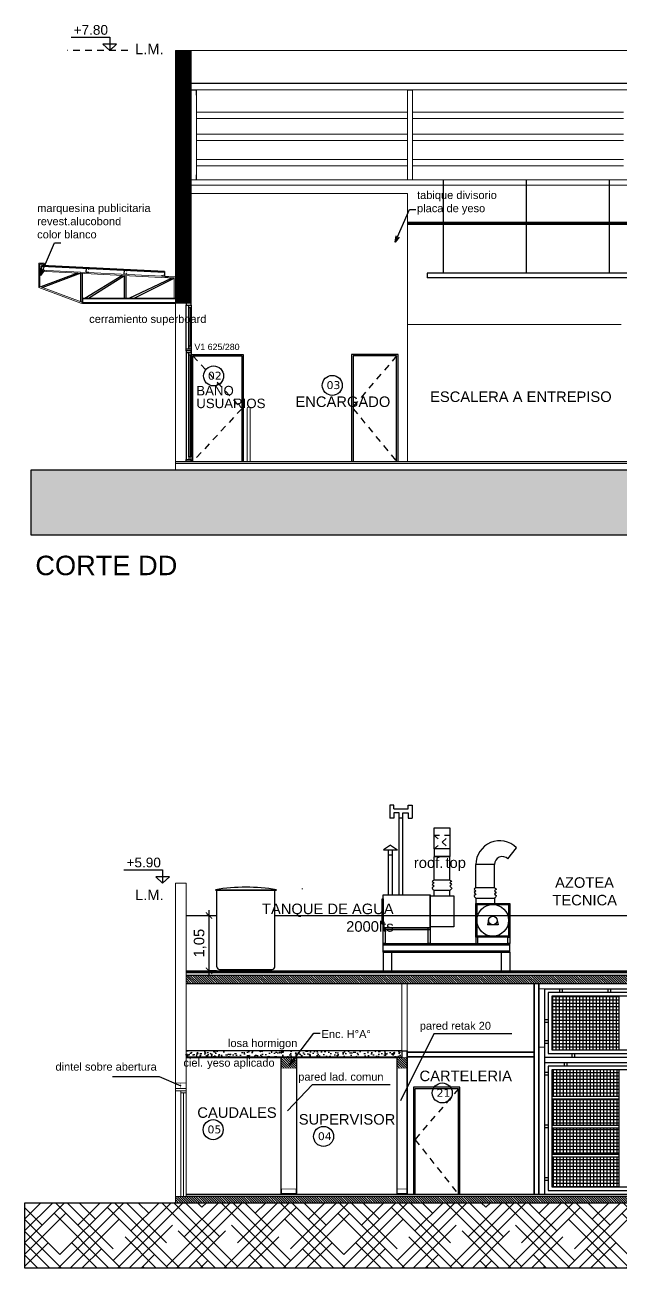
# Model space of a CAD drawing. Header units: metres. Extents: x 1093 to 1459, y -137 to 62.
# Drawn here: x 1255.71 to 1267.01, y -119.02 to -95.43 of the extents above; entities that cross this region are included whole.
import ezdxf

# ---------------------------------------------------------------- set-up
doc = ezdxf.new("R2010")
doc.units = ezdxf.units.M
doc.header["$LTSCALE"] = 0.508
doc.header["$PDMODE"] = 1
doc.header["$PDSIZE"] = -2
for name, pattern in [('DASHED2', [0.375, 0.25, -0.125]), ('HIDDEN', [0.375, 0.25, -0.125]), ('HIDDEN2', [0.1875, 0.125, -0.0625])]:
    doc.linetypes.add(name, pattern=pattern)
doc.layers.get('0').update_dxf_attribs({"color": 9})
doc.layers.get('Defpoints').update_dxf_attribs({"color": 9})
for name, color, linetype in [('2-Desig-Carp', 9, 'Continuous'), ('2-texto', 9, 'Continuous'), ('3-muros', 9, 'Continuous'), ('3-tabiques', 9, 'Continuous'), ('3-VISTA', 9, 'Continuous'), ('4-carpinterias', 9, 'Continuous'), ('8-cotas-100', 9, 'Continuous'), ('9-Hatch', 9, 'Continuous'), ('9-Hatch existente', 9, 'Continuous'), ('a-aacond', 9, 'Continuous'), ('arq 0.09', 9, 'Continuous'), ('arq carpinterias', 9, 'Continuous'), ('arq gris 251', 9, 'Continuous'), ('Estructura', 9, 'HIDDEN2'), ('estructura metlaica', 9, 'Continuous'), ('Iluminacion', 9, 'Continuous'), ('Metálica', 9, 'Continuous')]:
    doc.layers.add(name, color=color, linetype=linetype)
doc.styles.add('swiss', font='swissel.ttf')
doc.dimstyles.new('dim-100', dxfattribs={"dimtxt": 0.2, "dimasz": 0.12, "dimexe": 0.05, "dimexo": 0, "dimgap": 0.05, "dimtad": 1, "dimzin": 4, "dimtxsty": 'swiss', "dimblk": 'ARCHTICK', "dimcen": 0.5, "dimdle": 0.1, "dimclrd": 256, "dimclre": 252, "dimclrt": 256, "dimadec": 0, "dimazin": 0, "dimtfac": 1, "dimtix": 1, "dimtmove": 2, "dimatfit": 3, "dimldrblk": 'OPEN30', "dimfxl": 0.05, "dimtolj": 1, "dimtzin": 0, "dimarcsym": 0})
pattern_1 = [(0, (-2180.4599, -2415.981564), (0, 0.0635), []), (90, (-2180.4599, -2415.981564), (-0.0635, 0), [])]

# ---------------------------------------------------------------- blocks, each defined once
blk = doc.blocks.new('*U233')
at = {"layer": '3-tabiques', "color": 3}
blk.add_lwpolyline([(-0.002, 0.019), (0.002, 0.019), (0.002, 0.011), (-0.002, 0.011)], close=True, dxfattribs=at)
for points in [[(0, -0.019), (0, 0.011)], [(-0.007, -0.019), (-0.007, -0.018), (-0.004, -0.018)], [(-0.007, -0.019), (0.007, -0.019)], [(0.007, -0.019), (0.007, -0.018), (0.004, -0.018)]]:
    blk.add_lwpolyline(points, dxfattribs=at)
blk = doc.blocks.new('*U234')
at = {"layer": '3-tabiques', "color": 0, "linetype": 'ByBlock', "lineweight": -2}
for p in [(-20.4, 0), (-19.8, 0), (-19.2, 0), (-18.6, 0), (-18, 0), (-17.4, 0), (-16.8, 0), (-16.2, 0), (-15.6, 0), (-15, 0), (-14.4, 0), (-13.8, 0), (-13.2, 0), (-12.6, 0), (-12, 0), (-11.4, 0), (-10.8, 0), (-10.2, 0), (-9.6, 0), (-9, 0), (-8.4, 0), (-7.8, 0), (-7.2, 0), (-6.6, 0), (-6, 0), (-5.4, 0), (-4.8, 0), (-4.2, 0), (-3.6, 0), (-3, 0), (-2.4, 0), (-1.8, 0), (-1.2, 0), (-0.6, 0), (0, 0)]:
    blk.add_blockref('*U233', p, dxfattribs=at)
blk = doc.blocks.new('_ARCHTICK')
at = {"color": 0, "linetype": 'ByBlock', "const_width": 0.15}
blk.add_lwpolyline([(-0.5, -0.5), (0.5, 0.5)], dxfattribs=at)
blk = doc.blocks.new('_Open30')
at = {"color": 0, "linetype": 'ByBlock', "lineweight": -2}
for p, q in [((-1, 0.27), (0, 0)), ((0, 0), (-1, -0.27)), ((0, 0), (-1, 0))]:
    blk.add_line(p, q, dxfattribs=at)
blk = doc.blocks.new('C80x80x15x1.6')
for p, q in [((-0.02, 0.0768), (-0.02, 0.0032)), ((-0.0184, 0.0768), (-0.0184, 0.0032)), ((0.0168, 0.08), (-0.0168, 0.08)), ((0.0168, 0.0784), (-0.0168, 0.0784)), ((-0.0168, 0.0016), (0.0168, 0.0016)), ((-0.0168, 0), (0.0168, 0)), ((0.0184, 0.065), (0.0184, 0.0768)), ((0.02, 0.065), (0.0184, 0.065)), ((0.0184, 0.0032), (0.0184, 0.015)), ((0.0184, 0.015), (0.02, 0.015)), ((0.02, 0.065), (0.02, 0.0768)), ((0.02, 0.0032), (0.02, 0.015))]:
    blk.add_line(p, q)
for centre, radius, start, end in [((-0.0168, 0.0768), 0.0032, 90, 180), ((-0.0168, 0.0032), 0.0032, 180, 270), ((-0.0168, 0.0768), 0.0016, 90, 180), ((-0.0168, 0.0032), 0.0016, 180, 270), ((0.0168, 0.0768), 0.0032, 0, 90), ((0.0168, 0.0768), 0.0016, 0, 90), ((0.0168, 0.0032), 0.0016, 270, 0), ((0.0168, 0.0032), 0.0032, 270, 0)]:
    blk.add_arc(centre, radius, start, end)
blk = doc.blocks.new('*D479')
at = {"layer": '8-cotas-100', "lineweight": -2, "transparency": 16777216}
blk.add_line((1259.21, -113.482), (1259.21, -112.232), dxfattribs=at)
at = {"layer": '8-cotas-100', "color": 252, "linetype": 'HIDDEN', "lineweight": -2, "transparency": 16777216}
for p, q in [((1259.21, -112.332), (1259.16, -112.332)), ((1259.353, -113.382), (1259.16, -113.382))]:
    blk.add_line(p, q, dxfattribs=at)
at = {"layer": 'Defpoints', "color": 0, "transparency": 16777216}
for p in [(1259.21, -112.332), (1259.21, -112.332), (1259.353, -113.382)]:
    blk.add_point(p, dxfattribs=at)
at = {"layer": '8-cotas-100', "lineweight": -2, "transparency": 16777216, "xscale": 0.12, "yscale": 0.12, "zscale": 0.12}
for p, rotation in [((1259.21, -112.332), 90), ((1259.21, -113.382), 270)]:
    blk.add_blockref('_ARCHTICK', p, dxfattribs=dict(at, rotation=rotation))
at = {"layer": '8-cotas-100', "transparency": 16777216, "insert": (1259.039, -112.857), "char_height": 0.2, "attachment_point": 5, "rotation": 90, "style": 'swiss'}
blk.add_mtext('\\A1;1,05', dxfattribs=at)

msp = doc.modelspace()

# ---------------------------------------------------------------- hatches: boundary and pattern name
at = {"layer": '9-Hatch', "linetype": 'Continuous', "lineweight": 0}
h = msp.add_hatch(dxfattribs=at)
h.set_pattern_fill('ANSI31', color=256, scale=0.01, angle=-90)
h.set_pattern_definition([(315, (-7.122327, -41.89792), (0.0224506403, 0.0224506403), [])])
h.paths.add_polyline_path([(1258.874, -98.488), (1258.574, -98.488), (1258.574, -98.688), (1258.874, -98.688)])
at = {"layer": '9-Hatch'}
h = msp.add_hatch(dxfattribs=at)
h.set_pattern_fill('HOUND', color=256, scale=0.1, angle=45)
h.set_pattern_definition([(45, (92.53986, -43.1734), (0.336759605, 0.561266008), [2.54, -1.27]), (135, (92.53986, -43.1734), (0.336759605, -0.561266008), [2.54, -1.27])])
h.paths.add_polyline_path([(1312.952, -105.118), (1312.952, -103.876), (1255.835, -103.876), (1255.835, -105.118)])
h = msp.add_hatch(dxfattribs=at)
h.set_pattern_fill('ANSI31', color=256, scale=0.01, angle=-90)
h.paths.add_polyline_path([(1295.824, -113.462), (1286.584, -113.462), (1286.584, -113.622), (1295.824, -113.622)])
h.paths.add_polyline_path([(1283.408, -113.462), (1258.774, -113.462), (1258.774, -113.622), (1283.408, -113.622)])
h = msp.add_hatch(dxfattribs=at)
h.set_pattern_fill('AR-CONC', color=256, scale=0.001)
h.set_pattern_definition([(50, (226.10079, 0), (0.18218467, -0.015939086), [0.01905, -0.20955]), (355, (226.10079, 0), (-0.03524342, 0.191056845), [0.01524, -0.167640584]), (100.451445, (226.11597, -0.00133), (0.146941247, 0.175117752), [0.01619001, -0.178090245]), (46.1842, (226.10079, 0.0508), (0.27107904, -0.04204233), [0.028575, -0.314325]), (96.635558, (226.12338, 0.0473), (0.237404134, 0.247426125), [0.02428502, -0.26713561]), (351.18415, (226.1008, 0.0508), (0.237404134, 0.247426125), [0.02285997, -0.25145973]), (21, (226.12619, 0.0381), (0.151614391, -0.102265198), [0.01905, -0.20955]), (326, (226.12619, 0.0381), (0.06180203, 0.184187966), [0.01524, -0.16764]), (71.451445, (226.13882, 0.02958), (0.21341642, 0.08192277), [0.01619001, -0.178089938]), (37.5, (226.10079, 0), (0.0030886033, 0.084555039), [0, -0.165608, 0, -0.17018, 0, -0.168275]), (7.5, (226.10079, 0), (0.0668196625, 0.100180575), [0, -0.097028, 0, -0.161798, 0, -0.064135]), (327.5, (226.044146, 0), (0.135590595, -0.005728744), [0, -0.0635, 0, -0.19812, 0, -0.26289]), (317.5, (226.01875, 0), (0.148129181, 0.025426491), [0, -0.08255, 0, -0.131572, 0, -0.18669])])
h.paths.add_polyline_path([(1262.876, -114.902), (1258.774, -114.902), (1258.774, -115.022), (1262.876, -115.022)])
at = {"layer": '9-Hatch', "linetype": 'Continuous', "lineweight": 0}
h = msp.add_hatch(dxfattribs=at)
h.set_pattern_fill('ANSI31', color=256, scale=0.01, angle=-90)
h.set_pattern_definition([(315, (-5.211803, -58.43899), (0.0224506403, 0.0224506403), [])])
h.paths.add_polyline_path([(1260.872, -115.029), (1260.587, -115.029), (1260.587, -115.229), (1260.872, -115.229)])
h = msp.add_hatch(dxfattribs=at)
h.set_pattern_fill('ANSI31', color=256, scale=0.01, angle=-90)
h.set_pattern_definition([(315, (-3.01932, -58.43899), (0.0224506403, 0.0224506403), [])])
h.paths.add_polyline_path([(1262.966, -115.029), (1262.779, -115.029), (1262.779, -115.229), (1262.966, -115.229)])
at = {"layer": '9-Hatch'}
h = msp.add_hatch(dxfattribs=at)
h.set_pattern_fill('ANSI31', color=256, scale=0.01, angle=-90)
h.paths.add_polyline_path([(1296.024, -117.662), (1258.574, -117.662), (1258.574, -117.782), (1296.024, -117.782)])
h = msp.add_hatch(dxfattribs=at)
h.set_pattern_fill('HOUND', color=256, scale=0.1, angle=45)
h.set_pattern_definition([(45, (92.53986, -43.3334), (0.336759605, 0.561266008), [2.54, -1.27]), (135, (92.53986, -43.3334), (0.336759605, -0.561266008), [2.54, -1.27])])
h.paths.add_polyline_path([(1296.787, -119.023), (1296.787, -117.782), (1255.715, -117.782), (1255.715, -119.023)])
at = {"layer": '9-Hatch existente', "linetype": 'Continuous', "lineweight": 0}
h = msp.add_hatch(dxfattribs=at)
h.set_pattern_fill('ANSI31', color=256, scale=0.005, angle=-90)
h.set_pattern_definition([(315, (200.439548, -41.292027), (0.01122532015, 0.01122532015), [])])
h.paths.add_polyline_path([(1258.874, -95.922), (1258.574, -95.922), (1258.574, -100.716), (1258.874, -100.716)])
at = {"layer": 'arq gris 251'}
h = msp.add_hatch(dxfattribs=at)
h.set_pattern_fill('NET', color=256, scale=0.02, style=0)
h.set_pattern_definition([(0, (-454.03297, -135.207286), (0, 0.0635), []), (90, (-454.03297, -135.207286), (-0.0635, 0), [])])
h.paths.add_polyline_path([(1265.714, -113.862), (1266.991, -113.862), (1266.991, -114.882), (1265.714, -114.882)])
h = msp.add_hatch(dxfattribs=at)
h.set_pattern_fill('NET', color=256, scale=0.02, style=0)
h.set_pattern_definition(pattern_1)
h.paths.add_polyline_path([(1265.714, -115.762), (1265.714, -115.262), (1266.991, -115.262), (1266.991, -115.762)])
h = msp.add_hatch(dxfattribs=at)
h.set_pattern_fill('NET', color=256, scale=0.02, style=0)
h.set_pattern_definition(pattern_1)
h.paths.add_polyline_path([(1265.714, -116.312), (1265.714, -115.812), (1266.991, -115.812), (1266.991, -116.312)])
h = msp.add_hatch(dxfattribs=at)
h.set_pattern_fill('NET', color=256, scale=0.02, style=0)
h.set_pattern_definition(pattern_1)
h.paths.add_polyline_path([(1265.714, -116.862), (1265.714, -116.362), (1266.991, -116.362), (1266.991, -116.862)])
h = msp.add_hatch(dxfattribs=at)
h.set_pattern_fill('NET', color=256, scale=0.02, style=0)
h.set_pattern_definition(pattern_1)
h.paths.add_polyline_path([(1265.714, -117.482), (1265.714, -116.912), (1266.991, -116.912), (1266.991, -117.482)])

# ---------------------------------------------------------------- linework, layer by layer
at = {"layer": '2-texto', "linetype": 'HIDDEN'}
msp.add_line((1257.667, -95.922), (1256.525, -95.922), dxfattribs=at)
at = {"layer": '2-texto'}
for p, q in [((1257.455, -95.799), (1257.195, -95.799)), ((1258.459, -111.598), (1258.199, -111.598))]:
    msp.add_line(p, q, dxfattribs=at)
for points in [[(1256.591, -95.668), (1257.325, -95.668), (1257.325, -95.922)], [(1257.325, -95.922), (1257.195, -95.799)], [(1257.325, -95.922), (1257.455, -95.799)], [(1257.595, -111.466), (1258.329, -111.466), (1258.329, -111.721)], [(1258.329, -111.721), (1258.199, -111.598)], [(1258.329, -111.721), (1258.459, -111.598)]]:
    msp.add_lwpolyline(points, dxfattribs=at)
at = {"layer": '2-texto', "flags": 128}
for points in [[(1264.954, -114.575), (1263.475, -114.575), (1262.847, -115.85)], [(1257.379, -115.387), (1258.264, -115.387), (1258.674, -115.562)], [(1262.647, -115.543), (1261.168, -115.543), (1260.7, -116.037)]]:
    msp.add_lwpolyline(points, dxfattribs=at)
at = {"layer": '2-texto'}
for centre in [(1259.297, -102.095), (1261.549, -102.274), (1263.637, -115.7), (1259.289, -116.396), (1261.384, -116.524)]:
    msp.add_circle(centre, 0.19, dxfattribs=at)
at = {"layer": '3-muros', "lineweight": 0}
for p, q in [((1258.874, -95.922), (1258.574, -95.922)), ((1258.574, -95.922), (1258.574, -100.716)), ((1258.874, -100.716), (1258.874, -95.922)), ((1258.574, -100.716), (1258.874, -100.716)), ((1258.574, -103.756), (1258.574, -103.876)), ((1258.574, -111.721), (1258.574, -115.612)), ((1258.774, -111.721), (1258.574, -111.721)), ((1258.774, -111.721), (1258.774, -115.612)), ((1258.775, -115.612), (1258.574, -115.612)), ((1258.574, -116.022), (1258.574, -117.782)), ((1258.775, -117.662), (1258.575, -117.662))]:
    msp.add_line(p, q, dxfattribs=at)
at = {"layer": '3-muros', "linetype": 'Continuous', "lineweight": 0}
for p, q in [((1303.224, -103.716), (1258.574, -103.716)), ((1303.224, -103.726), (1258.574, -103.726)), ((1281.988, -117.622), (1258.775, -117.622)), ((1281.988, -117.632), (1258.775, -117.632))]:
    msp.add_line(p, q, dxfattribs=at)
at = {"layer": '3-muros'}
for p, q in [((1260.572, -115.022), (1260.572, -117.622)), ((1260.872, -115.022), (1260.872, -117.622)), ((1262.772, -115.022), (1262.772, -117.622)), ((1262.876, -114.902), (1262.972, -114.902)), ((1262.972, -114.902), (1262.972, -117.622)), ((1262.972, -117.622), (1262.972, -114.902))]:
    msp.add_line(p, q, dxfattribs=at)
at = {"layer": '3-muros', "flags": 128}
msp.add_lwpolyline([(1255.977, -100.084), (1255.977, -100.416)], dxfattribs=at)
at = {"layer": '3-muros'}
for points in [[(1255.835, -103.876), (1312.952, -103.876), (1312.952, -105.118), (1255.835, -105.118)], [(1262.554, -112.865), (1262.516, -112.865), (1262.516, -112.565), (1262.554, -112.565)], [(1263.406, -112.565), (1263.406, -112.603), (1262.516, -112.603), (1262.516, -112.565)], [(1263.406, -112.865), (1263.368, -112.865), (1263.368, -112.565), (1263.406, -112.565)], [(1264.276, -112.865), (1264.314, -112.865), (1264.314, -112.746), (1264.276, -112.746)], [(1264.916, -112.865), (1264.878, -112.865), (1264.878, -112.746), (1264.916, -112.746)], [(1255.715, -117.782), (1296.787, -117.782), (1296.787, -119.023), (1255.715, -119.023)]]:
    msp.add_lwpolyline(points, close=True, dxfattribs=at)
at = {"layer": '3-muros', "lineweight": 0, "const_width": 0.01, "flags": 128}
for points in [[(1260.591, -117.591), (1260.591, -117.521), (1260.857, -117.521), (1260.857, -117.605), (1260.591, -117.605), (1260.591, -117.521)], [(1262.786, -117.591), (1262.786, -117.521), (1262.959, -117.521), (1262.959, -117.605), (1262.786, -117.605), (1262.786, -117.521)]]:
    msp.add_lwpolyline(points, dxfattribs=at)
at = {"layer": '3-tabiques', "linetype": 'Continuous', "lineweight": 0}
for p, q in [((1262.974, -98.636), (1258.874, -98.636)), ((1262.974, -103.716), (1262.974, -98.636)), ((1267.034, -101.116), (1262.974, -101.116)), ((1262.872, -114.902), (1262.872, -113.622)), ((1262.972, -114.902), (1262.972, -113.622)), ((1265.374, -113.622), (1265.374, -117.622)), ((1265.386, -113.622), (1265.386, -117.622)), ((1265.462, -113.622), (1265.462, -117.622)), ((1265.474, -113.622), (1265.474, -117.622)), ((1265.374, -114.922), (1262.972, -114.922)), ((1265.374, -114.934), (1262.972, -114.934)), ((1265.374, -115.01), (1262.972, -115.01)), ((1265.374, -115.022), (1262.972, -115.022)), ((1265.574, -114.938), (1265.574, -117.622)), ((1258.574, -115.662), (1258.574, -117.662))]:
    msp.add_line(p, q, dxfattribs=at)
at = {"layer": '3-tabiques'}
for p, q in [((1262.974, -99.177), (1303.224, -99.177)), ((1262.974, -99.199), (1303.224, -99.199)), ((1262.974, -99.214), (1303.224, -99.214)), ((1256.036, -99.99), (1256.035, -100.01)), ((1256.036, -99.99), (1258.366, -100.107)), ((1256.036, -100.01), (1258.366, -100.127))]:
    msp.add_line(p, q, dxfattribs=at)
at = {"layer": '3-VISTA', "linetype": 'Continuous', "lineweight": 0}
msp.add_line((1303.224, -95.922), (1258.874, -95.922), dxfattribs=at)
at = {"layer": '3-VISTA', "lineweight": 0}
msp.add_line((1258.574, -100.716), (1258.574, -103.756), dxfattribs=at)
at = {"layer": '3-VISTA'}
for p, q in [((1259.331, -111.844), (1260.489, -111.844)), ((1259.331, -111.854), (1260.489, -111.854)), ((1259.361, -113.309), (1259.361, -111.854)), ((1260.459, -113.309), (1260.459, -111.854)), ((1260.983, -111.832), (1260.983, -111.822)), ((1258.774, -112.332), (1259.361, -112.332)), ((1260.459, -112.332), (1275.948, -112.332)), ((1262.516, -112.865), (1264.916, -112.865)), ((1262.516, -113.025), (1262.516, -112.865)), ((1262.516, -112.888), (1264.916, -112.888)), ((1264.916, -113.025), (1264.916, -112.865)), ((1262.516, -113.001), (1264.916, -113.001)), ((1262.516, -113.025), (1264.916, -113.025)), ((1262.516, -113.025), (1262.516, -113.382)), ((1262.676, -113.025), (1262.676, -113.382)), ((1264.756, -113.025), (1264.756, -113.382)), ((1264.916, -113.025), (1264.916, -113.382)), ((1259.411, -113.359), (1260.409, -113.359))]:
    msp.add_line(p, q, dxfattribs=at)
for centre, radius, start, end in [((1259.91, -115.451), 3.654, 80.8794, 99.1206), ((1259.421, -113.299), 0.061, 189.5576, 260.4424), ((1260.399, -113.299), 0.061, 279.5576, 350.4424)]:
    msp.add_arc(centre, radius, start, end, dxfattribs=at)
at = {"layer": '4-carpinterias', "linetype": 'Continuous', "lineweight": 0}
for p, q in [((1258.874, -96.537), (1303.224, -96.537)), ((1258.874, -96.547), (1303.224, -96.547))]:
    msp.add_line(p, q, dxfattribs=at)
at = {"layer": '4-carpinterias'}
for p, q in [((1258.774, -101.581), (1258.774, -100.751)), ((1258.824, -101.581), (1258.824, -100.801)), ((1258.849, -100.801), (1258.849, -101.531)), ((1258.874, -100.801), (1258.874, -103.631)), ((1258.774, -101.651), (1258.774, -103.681)), ((1258.824, -103.631), (1258.824, -101.651)), ((1258.849, -101.701), (1258.849, -103.631))]:
    msp.add_line(p, q, dxfattribs=at)
at = {"layer": '4-carpinterias', "linetype": 'DASHED2'}
for p, q in [((1258.904, -101.716), (1259.831, -102.716)), ((1262.769, -101.716), (1261.945, -102.676)), ((1259.831, -102.716), (1258.904, -103.716)), ((1261.945, -102.716), (1262.769, -103.716)), ((1263.942, -115.622), (1263.118, -116.582)), ((1263.118, -116.582), (1263.942, -117.622))]:
    msp.add_line(p, q, dxfattribs=at)
at = {"layer": '4-carpinterias', "lineweight": 0}
for p, q in [((1265.474, -113.622), (1281.988, -113.622)), ((1265.474, -117.622), (1265.474, -113.622)), ((1265.474, -113.722), (1276.074, -113.722)), ((1265.574, -114.932), (1265.574, -113.812)), ((1265.474, -114.832), (1265.574, -114.832)), ((1258.674, -115.697), (1258.674, -117.662)), ((1258.725, -115.697), (1258.725, -117.662)), ((1258.775, -115.697), (1258.775, -117.662))]:
    msp.add_line(p, q, dxfattribs=at)
at = {"layer": '4-carpinterias', "linetype": 'Continuous'}
for p, q in [((1260.572, -115.032), (1258.774, -115.032)), ((1262.772, -115.032), (1260.872, -115.032))]:
    msp.add_line(p, q, dxfattribs=at)
at = {"layer": '4-carpinterias', "lineweight": 0, "const_width": 0.01}
for points in [[(1258.592, -100.696), (1258.692, -100.696), (1258.692, -100.596), (1258.592, -100.596)], [(1258.746, -100.696), (1258.846, -100.696), (1258.846, -100.596), (1258.746, -100.596)], [(1258.574, -115.612), (1258.674, -115.612), (1258.674, -115.512), (1258.574, -115.512)], [(1258.674, -115.612), (1258.774, -115.612), (1258.774, -115.512), (1258.674, -115.512)]]:
    msp.add_lwpolyline(points, close=True, dxfattribs=at)
at = {"layer": '4-carpinterias'}
for points in [[(1258.774, -100.716), (1258.774, -100.751), (1258.874, -100.751), (1258.874, -100.716), (1258.774, -100.716)], [(1258.874, -100.751), (1258.874, -100.801), (1258.824, -100.801), (1258.824, -100.751)], [(1258.774, -101.616), (1258.774, -101.581), (1258.874, -101.581), (1258.874, -101.616), (1258.774, -101.616)], [(1258.774, -101.616), (1258.774, -101.651), (1258.874, -101.651), (1258.874, -101.616), (1258.774, -101.616)], [(1258.874, -101.581), (1258.874, -101.531), (1258.824, -101.531), (1258.824, -101.581)], [(1258.874, -101.651), (1258.874, -101.701), (1258.824, -101.701), (1258.824, -101.651)], [(1258.874, -103.716), (1258.874, -101.686), (1259.858, -101.686), (1259.858, -103.716)], [(1262.799, -103.716), (1262.799, -101.686), (1261.915, -101.686), (1261.915, -103.716)], [(1258.774, -103.716), (1258.774, -103.681), (1258.874, -103.681), (1258.874, -103.716), (1258.774, -103.716)], [(1258.874, -103.681), (1258.874, -103.631), (1258.824, -103.631), (1258.824, -103.681)], [(1263.972, -117.622), (1263.972, -115.592), (1263.088, -115.592), (1263.088, -117.622)]]:
    msp.add_lwpolyline(points, dxfattribs=at)
at = {"layer": '4-carpinterias', "lineweight": 0, "flags": 128}
msp.add_lwpolyline([(1259.935, -103.716), (1259.935, -102.716, -1), (1259.99, -102.716), (1259.99, -103.716)], format="xyb", dxfattribs=at)
for points in [[(1258.574, -115.612), (1258.574, -115.662), (1258.775, -115.662), (1258.775, -115.612)], [(1258.775, -115.662), (1258.775, -115.697), (1258.674, -115.697), (1258.674, -115.662)]]:
    msp.add_lwpolyline(points, dxfattribs=at)
at = {"layer": 'a-aacond'}
for p, q in [((1262.716, -110.236), (1262.641, -110.236)), ((1262.641, -110.236), (1262.641, -110.486)), ((1262.716, -110.311), (1262.716, -110.236)), ((1262.716, -110.311), (1262.991, -110.311)), ((1262.816, -110.386), (1262.716, -110.386)), ((1262.716, -110.386), (1262.716, -110.486)), ((1262.816, -110.486), (1262.816, -110.386)), ((1262.891, -110.486), (1262.891, -110.386)), ((1262.891, -110.486), (1262.891, -110.386)), ((1262.891, -110.386), (1262.991, -110.386)), ((1262.991, -110.311), (1262.991, -110.236)), ((1262.991, -110.236), (1263.066, -110.236)), ((1262.991, -110.386), (1262.991, -110.486)), ((1263.066, -110.236), (1263.066, -110.486)), ((1262.716, -110.486), (1262.641, -110.486)), ((1262.816, -111.943), (1262.816, -110.486)), ((1262.891, -110.486), (1262.816, -110.486)), ((1262.891, -111.943), (1262.891, -110.486)), ((1262.991, -110.486), (1263.066, -110.486)), ((1262.653, -110.995), (1262.522, -111.086)), ((1262.522, -111.086), (1262.691, -111.086)), ((1262.616, -111.186), (1262.616, -111.086)), ((1262.616, -111.086), (1262.784, -111.086)), ((1262.653, -110.995), (1262.784, -111.086)), ((1262.691, -111.186), (1262.691, -111.086)), ((1263.481, -111.066), (1263.481, -111.216)), ((1263.781, -111.066), (1263.781, -111.216)), ((1264.882, -111.259), (1265.044, -111.047)), ((1262.616, -111.943), (1262.616, -111.186)), ((1262.691, -111.186), (1262.616, -111.186)), ((1262.691, -111.943), (1262.691, -111.186)), ((1263.781, -111.216), (1263.481, -111.216)), ((1263.481, -111.216), (1263.781, -111.216)), ((1263.481, -111.659), (1263.481, -111.217)), ((1263.781, -111.659), (1263.781, -111.216)), ((1264.626, -111.365), (1264.275, -111.366)), ((1264.275, -111.808), (1264.275, -111.366)), ((1264.626, -111.808), (1264.626, -111.365)), ((1263.781, -111.659), (1263.481, -111.659)), ((1264.626, -111.806), (1264.275, -111.806)), ((1263.481, -111.959), (1263.481, -111.859)), ((1263.781, -111.859), (1263.481, -111.859)), ((1263.781, -111.959), (1263.781, -111.859)), ((1264.276, -112.006), (1264.626, -112.006)), ((1264.276, -112.006), (1264.276, -112.106)), ((1264.626, -112.006), (1264.626, -112.126)), ((1264.514, -112.426), (1264.496, -112.508)), ((1264.696, -112.508), (1264.496, -112.508)), ((1264.677, -112.426), (1264.696, -112.508))]:
    msp.add_line(p, q, dxfattribs=at)
at = {"layer": 'a-aacond', "linetype": 'HIDDEN', "lineweight": 13, "ltscale": 0.25}
for p, q in [((1263.481, -111.066), (1263.781, -110.816)), ((1263.481, -110.816), (1263.781, -111.066))]:
    msp.add_line(p, q, dxfattribs=at)
at = {"layer": 'a-aacond', "linetype": 'HIDDEN', "ltscale": 0.25}
msp.add_line((1263.781, -110.816), (1263.481, -110.816), dxfattribs=at)
at = {"layer": 'a-aacond'}
for points in [[(1263.781, -110.666), (1263.781, -111.066), (1263.481, -111.066), (1263.481, -110.666)], [(1262.516, -112.494), (1262.496, -112.494), (1262.496, -112.014), (1262.516, -112.014)], [(1263.406, -112.565), (1262.516, -112.565), (1262.516, -111.943), (1263.406, -111.943)], [(1263.856, -112.549), (1263.406, -112.549), (1263.406, -111.959), (1263.856, -111.959)], [(1264.916, -112.746), (1264.276, -112.746), (1264.276, -112.106), (1264.916, -112.106)], [(1264.896, -112.726), (1264.296, -112.726), (1264.296, -112.126), (1264.896, -112.126)]]:
    msp.add_lwpolyline(points, close=True, dxfattribs=at)
for radius in [0.3, 0.0815]:
    msp.add_circle((1264.596, -112.426), radius, dxfattribs=at)
for centre, radius in [((1264.725, -111.366), 0.45), ((1264.776, -111.365), 0.15)]:
    msp.add_arc(centre, radius, 45, 180, dxfattribs=at)
for points in [[(1263.481, -111.659), (1263.448, -111.687), (1263.481, -111.714), (1263.448, -111.742), (1263.48, -111.774), (1263.447, -111.805), (1263.47, -111.848), (1263.481, -111.857)], [(1263.781, -111.659), (1263.813, -111.687), (1263.78, -111.714), (1263.814, -111.742), (1263.781, -111.774), (1263.814, -111.805), (1263.791, -111.848), (1263.78, -111.857)], [(1264.275, -111.808), (1264.243, -111.836), (1264.276, -111.863), (1264.242, -111.891), (1264.275, -111.923), (1264.242, -111.954), (1264.265, -111.997), (1264.276, -112.006)], [(1264.626, -111.808), (1264.658, -111.836), (1264.626, -111.863), (1264.659, -111.891), (1264.627, -111.923), (1264.659, -111.954), (1264.637, -111.997), (1264.626, -112.006)]]:
    msp.add_spline(points, degree=3, dxfattribs=at)
at = {"layer": 'arq 0.09'}
for p, q in [((1265.866, -113.792), (1265.866, -113.722)), ((1265.916, -113.792), (1265.916, -113.722)), ((1266.788, -113.792), (1266.788, -113.722)), ((1266.838, -113.792), (1266.838, -113.722)), ((1266.991, -114.882), (1266.991, -113.862)), ((1265.644, -114.312), (1265.574, -114.312)), ((1265.644, -114.362), (1265.574, -114.362)), ((1265.644, -114.712), (1265.574, -114.712)), ((1265.644, -114.762), (1265.574, -114.762)), ((1266.094, -114.952), (1266.094, -115.022)), ((1266.144, -114.952), (1266.144, -115.022)), ((1265.644, -115.312), (1265.574, -115.312)), ((1265.956, -115.192), (1265.956, -115.122)), ((1266.006, -115.192), (1266.006, -115.122)), ((1266.991, -117.473), (1266.991, -115.262)), ((1265.644, -115.362), (1265.574, -115.362)), ((1265.714, -115.762), (1266.991, -115.762)), ((1265.714, -115.812), (1266.991, -115.812)), ((1265.644, -116.312), (1265.574, -116.312)), ((1265.644, -116.362), (1265.574, -116.362)), ((1265.714, -116.312), (1266.991, -116.312)), ((1265.714, -116.362), (1266.991, -116.362)), ((1265.714, -116.862), (1266.991, -116.862)), ((1265.714, -116.912), (1266.991, -116.912)), ((1265.644, -117.312), (1265.574, -117.312)), ((1265.644, -117.362), (1265.574, -117.362))]:
    msp.add_line(p, q, dxfattribs=at)
for points in [[(1258.904, -103.716), (1258.904, -101.716), (1259.831, -101.716), (1259.831, -103.716)], [(1262.769, -103.716), (1262.769, -101.716), (1261.945, -101.716), (1261.945, -103.716)], [(1273.702, -115.262), (1265.714, -115.262), (1265.714, -117.482), (1273.702, -117.482)], [(1263.942, -117.622), (1263.942, -115.622), (1263.118, -115.622), (1263.118, -117.622)]]:
    msp.add_lwpolyline(points, dxfattribs=at)
for points in [[(1276.004, -113.792), (1265.644, -113.792), (1265.644, -114.952), (1276.004, -114.952)], [(1275.934, -113.862), (1265.714, -113.862), (1265.714, -114.882), (1275.934, -114.882)], [(1273.702, -115.192), (1265.644, -115.192), (1265.644, -117.552), (1273.702, -117.552)]]:
    msp.add_lwpolyline(points, close=True, dxfattribs=at)
at = {"layer": 'arq carpinterias'}
for p, q in [((1265.574, -113.722), (1265.574, -117.622)), ((1265.574, -113.722), (1276.074, -113.722)), ((1265.574, -115.022), (1276.074, -115.022)), ((1265.574, -115.122), (1275.274, -115.122))]:
    msp.add_line(p, q, dxfattribs=at)
at = {"layer": 'Estructura', "linetype": 'Continuous', "lineweight": 0}
for p, q in [((1308.624, -103.756), (1258.574, -103.756)), ((1296.024, -117.662), (1258.574, -117.662))]:
    msp.add_line(p, q, dxfattribs=at)
at = {"layer": 'Estructura', "linetype": 'Continuous'}
for p, q in [((1258.774, -113.382), (1281.988, -113.382)), ((1258.774, -113.4), (1281.988, -113.4)), ((1258.774, -113.412), (1281.988, -113.412)), ((1258.774, -113.462), (1283.408, -113.462)), ((1258.774, -113.622), (1283.408, -113.622)), ((1262.876, -114.902), (1258.774, -114.902)), ((1262.876, -115.022), (1258.774, -115.022)), ((1262.876, -115.022), (1262.876, -114.902))]:
    msp.add_line(p, q, dxfattribs=at)
at = {"layer": 'Estructura', "linetype": 'Continuous', "lineweight": 0, "const_width": 0.01}
for points in [[(1258.574, -98.688), (1258.874, -98.688), (1258.874, -98.488), (1258.574, -98.488)], [(1260.585, -115.229), (1260.872, -115.229), (1260.872, -115.029), (1260.585, -115.029)], [(1262.777, -115.229), (1262.966, -115.229), (1262.966, -115.029), (1262.777, -115.029)]]:
    msp.add_lwpolyline(points, close=True, dxfattribs=at)
at = {"layer": 'estructura metlaica', "linetype": 'Continuous', "lineweight": 0}
for p, q in [((1258.874, -96.667), (1303.224, -96.667)), ((1258.974, -97.087), (1262.974, -97.087)), ((1263.074, -97.087), (1267.074, -97.087)), ((1258.974, -97.207), (1262.974, -97.207)), ((1263.074, -97.207), (1267.074, -97.207)), ((1258.974, -97.508), (1262.974, -97.508)), ((1258.974, -97.628), (1262.974, -97.628)), ((1263.074, -97.508), (1267.074, -97.508)), ((1263.074, -97.628), (1267.074, -97.628)), ((1258.974, -97.986), (1262.974, -97.986)), ((1258.974, -98.106), (1262.974, -98.106)), ((1263.074, -97.986), (1267.074, -97.986)), ((1263.074, -98.106), (1267.074, -98.106))]:
    msp.add_line(p, q, dxfattribs=at)
at = {"layer": 'estructura metlaica', "lineweight": 0}
for p, q in [((1258.874, -96.667), (1258.874, -98.376)), ((1258.974, -96.667), (1258.874, -96.667)), ((1258.974, -96.667), (1258.874, -96.667)), ((1258.974, -98.376), (1258.974, -96.667)), ((1262.974, -96.667), (1262.974, -98.376)), ((1263.074, -96.667), (1262.974, -96.667)), ((1263.074, -96.667), (1262.974, -96.667)), ((1263.074, -98.376), (1263.074, -96.667)), ((1258.874, -98.376), (1303.224, -98.376)), ((1258.874, -98.376), (1258.974, -98.376)), ((1258.874, -98.376), (1258.974, -98.376)), ((1258.874, -98.476), (1303.224, -98.476)), ((1262.974, -98.376), (1263.074, -98.376)), ((1262.974, -98.376), (1263.074, -98.376)), ((1255.977, -99.952), (1256.083, -99.952)), ((1256.002, -99.974), (1256.065, -99.974)), ((1256.065, -99.974), (1256.064, -99.991)), ((1256.083, -99.952), (1256.081, -99.992))]:
    msp.add_line(p, q, dxfattribs=at)
at = {"layer": 'estructura metlaica'}
for p, q in [((1256.717, -100.143), (1256.021, -100.406)), ((1256.779, -100.147), (1256.057, -100.419)), ((1256.779, -100.687), (1256.779, -100.147)), ((1256.809, -100.687), (1256.809, -100.148)), ((1256.85, -100.616), (1257.556, -100.188)), ((1256.924, -100.616), (1257.606, -100.191)), ((1257.606, -100.616), (1257.606, -100.191)), ((1257.635, -100.616), (1257.635, -100.192)), ((1257.697, -100.616), (1258.5, -100.241)), ((1257.788, -100.616), (1258.549, -100.241)), ((1256.809, -100.616), (1256.809, -100.716)), ((1256.809, -100.616), (1258.574, -100.616)), ((1256.809, -100.628), (1258.574, -100.628)), ((1256.809, -100.704), (1258.574, -100.704)), ((1256.809, -100.716), (1258.574, -100.716))]:
    msp.add_line(p, q, dxfattribs=at)
at = {"layer": 'estructura metlaica', "lineweight": 0, "flags": 128}
for points in [[(1258.874, -96.667), (1258.974, -96.667), (1258.974, -96.767), (1258.969, -96.767), (1258.969, -96.678, 0.348209), (1258.965, -96.671), (1258.874, -96.671), (1258.874, -96.667)], [(1262.974, -96.667), (1263.074, -96.667), (1263.074, -96.767), (1263.069, -96.767), (1263.069, -96.678, 0.348209), (1263.065, -96.671), (1262.974, -96.671), (1262.974, -96.667)], [(1258.874, -98.376), (1258.974, -98.376), (1258.974, -98.276), (1258.969, -98.276), (1258.969, -98.365, -0.348209), (1258.965, -98.372), (1258.874, -98.372), (1258.874, -98.376)], [(1262.974, -98.376), (1263.074, -98.376), (1263.074, -98.276), (1263.069, -98.276), (1263.069, -98.365, -0.348209), (1263.065, -98.372), (1262.974, -98.372), (1262.974, -98.376)]]:
    msp.add_lwpolyline(points, format="xyb", dxfattribs=at)
for points in [[(1255.977, -99.952), (1255.977, -100.416), (1256.777, -100.716), (1256.777, -100.716)], [(1256.002, -99.974), (1256.002, -100.399), (1256.781, -100.691)], [(1258.574, -100.616), (1258.574, -100.216), (1256.002, -100.085)], [(1258.549, -100.616), (1258.549, -100.241), (1256.002, -100.105)], [(1256.777, -100.716), (1256.809, -100.716)], [(1256.781, -100.691), (1256.809, -100.691)]]:
    msp.add_lwpolyline(points, dxfattribs=at)
at = {"layer": 'Iluminacion'}
msp.add_line((1263.352, -100.142), (1263.352, -100.232), dxfattribs=at)
for points in [[(1263.66, -100.142), (1263.66, -98.376)], [(1265.235, -100.142), (1265.235, -98.376)], [(1266.81, -100.142), (1266.81, -98.376)], [(1302.135, -100.142), (1263.352, -100.142)], [(1302.135, -100.232), (1263.352, -100.232)]]:
    msp.add_lwpolyline(points, dxfattribs=at)
at = {"layer": 'Metálica', "const_width": 0.01, "flags": 128}
msp.add_lwpolyline([(1258.604, -100.117), (1258.574, -100.117), (1258.574, -100.216), (1258.374, -100.216), (1258.374, -100.117), (1258.328, -100.114)], dxfattribs=at)

# ---------------------------------------------------------------- block references
at = {"layer": '3-tabiques'}
msp.add_blockref('*U234', (1283.617, -99.197), dxfattribs=at)
at = {"layer": 'Metálica', "xscale": -0.9958158079030628, "yscale": 0.995815807903064, "zscale": 0.995815807903064}
for p, rotation in [((1256.053, -100.008), 175.0900974121163), ((1256.902, -100.052), 175.0900974121163), ((1257.627, -100.088), 175.0900974121163), ((1258.339, -100.201), 355.0900974121163)]:
    msp.add_blockref('C80x80x15x1.6', p, dxfattribs=dict(at, rotation=rotation))

# ---------------------------------------------------------------- texts
at = {"layer": '2-Desig-Carp', "insert": (1259.79, -101.484), "char_height": 0.12, "width": 5.11385, "attachment_point": 3, "style": 'swiss'}
msp.add_mtext('\\pi-0.36,l0.48,t0.48;{\\fArial|b0|i0|c0|p34;V1 625/280}', dxfattribs=at)
at = {"layer": '2-texto', "style": 'swiss'}
for s, height, p in [('+7.80', 0.1847, (1256.64, -95.621)), ('CORTE DD', 0.3694, (1255.914, -105.875)), ('+5.90', 0.1847, (1257.644, -111.419))]:
    msp.add_text(s, height=height, dxfattribs=at).set_placement(p)
for s, insert, char_height, width, attachment_point in [('L.M.', (1257.806, -95.79), 0.2, 3.10441, 1), ('\\A1;tabique divisorio\\Pplaca de yeso', (1263.158, -99.033), 0.15, 3.95327, 7), ('\\A1;marquesina publicitaria\\Prevest.alucobond\\Pcolor blanco', (1255.948, -99.487), 0.15, 2.41056, 7), ('\\A1;cerramiento superboard', (1256.936, -101.134), 0.15, 2.41056, 7), ('{\\fVerdana|b0|i0|c0|p34;02}', (1259.189, -102.168), 0.15, 0.17143, 7), ('\\P{\\H0.9x;\\PBAÑO }', (1258.968, -101.65), 0.2, 5.11385, 1), ('{\\fVerdana|b0|i0|c0|p34;03}', (1261.441, -102.346), 0.15, 0.17143, 7), ('\\P{\\H0.9x;\\PUSUARIOS }', (1258.968, -101.892), 0.2, 5.11385, 1), ('\\pi26.166;{\\fArial|b0|i0|c0|p34;ENCARGADO}', (1234.684, -102.484), 0.2, 54.0984, 1), ('\\pi25.343;{\\fArial|b0|i0|c0|p34;ESCALERA A ENTREPISO}', (1238.062, -102.389), 0.2, 54.0984, 1), ('\\pi-0.6,l0.8,t0.8;{\\fArial|b0|i0|c0|p34;roof.^Itop}', (1262.897, -111.23), 0.2, 2.2541, 1), ('\\pi0.62553;{\\fArial|b0|i0|c0|p34;AZOTEA \\P\\pi0.57451;TECNICA}', (1265.152, -111.607), 0.2, 2.36921, 1), ('L.M.', (1257.806, -111.841), 0.2, 3.10441, 1), ('{\\fArial|b0|i0|c0|p34;TANQUE DE AGUA\\P2000lts}', (1262.714, -112.107), 0.2, 5.42466, 3), ('\\A1;pared retak 20', (1263.21, -114.545), 0.15, 3.95327, 7), ('\\A1;Enc. H°A°', (1261.345, -114.659), 0.15, 3.95327, 7), ('\\A1;losa hormigon', (1259.57, -114.874), 0.15, 3.95327, 7), ('\\A1;dintel sobre abertura', (1256.296, -115.278), 0.15, 3.95327, 7), ('\\A1;\\pi-0.45,l0.6,t0.6;ciel.^Iyeso aplicado', (1258.574, -115.246), 0.15, 3.95327, 7), ('\\A1;pared lad. comun', (1260.903, -115.512), 0.15, 3.95327, 7), ('\\pi0.31414;{\\fArial|b0|i0|c0|p34;CARTELERIA}', (1262.891, -115.276), 0.2, 2.36921, 1), ('{\\fVerdana|b0|i0|c0|p34;21}', (1263.529, -115.773), 0.15, 0.29475, 7), ('\\pi0.44579;{\\fArial|b0|i0|c0|p34;CAUDALES}', (1258.542, -115.972), 0.2, 2.36921, 1), ('\\pi0.27663;{\\fArial|b0|i0|c0|p34;SUPERVISOR}', (1260.637, -116.1), 0.2, 2.36921, 1), ('{\\fVerdana|b0|i0|c0|p34;05}', (1259.181, -116.469), 0.15, 0.29475, 7), ('{\\fVerdana|b0|i0|c0|p34;04}', (1261.276, -116.597), 0.15, 0.29475, 7)]:
    msp.add_mtext(s, dxfattribs=dict(at, insert=insert, char_height=char_height, width=width, attachment_point=attachment_point))

# ---------------------------------------------------------------- dimensions: what is measured, and where the dimension line sits
at = {"layer": '8-cotas-100'}
dim = msp.add_linear_dim(base=(1259.21, -112.332), p1=(1259.353, -113.382), p2=(1259.21, -112.332), angle=90, dimstyle='dim-100', override={"dimfxl": 0.001}, dxfattribs=at)
dim.commit()
dim.dimension.update_dxf_attribs({"geometry": '*D479', "text_midpoint": (1259.039, -112.857)})

# ---------------------------------------------------------------- leaders
at = {"layer": '8-cotas-100', "annotation_type": 0, "has_hookline": 1, "hookline_direction": 0}
for points in [[(1262.742, -99.557), (1263.012, -98.937), (1263.132, -98.937)], [(1256.01, -100.188), (1256.279, -99.569), (1256.399, -99.569)], [(1260.735, -115.175), (1261.199, -114.563), (1261.319, -114.563)]]:
    msp.add_leader(points, dimstyle='dim-100', override={"dimgap": 0.05, "dimtad": 0, "dimarcsym": 1}, dxfattribs=at)

doc.saveas('drawing.dxf')
